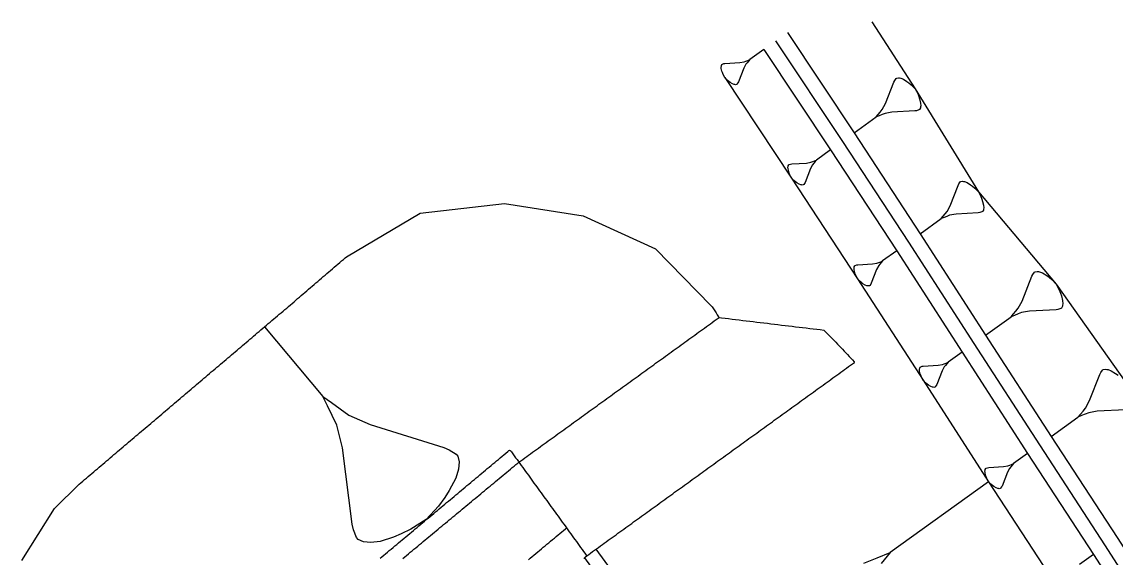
# Model space of a CAD drawing. Extents: x 386889 to 386983, y 803309 to 803473.
# Drawn here: x 386900 to 386945.37, y 803450.93 to 803473.19 of the extents above; entities that cross this region are included whole.
import ezdxf

# ---------------------------------------------------------------- set-up
doc = ezdxf.new("R2010")
doc.units = 0
doc.layers.get('0').update_dxf_attribs({"linetype": 'CONTINUOUS'})

msp = doc.modelspace()

# ---------------------------------------------------------------- linework, layer by layer
at = {"color": 7}
for p, q in [((386930.7692, 803472.049), (386930.1844, 803471.6261)), ((386928.9997, 803471.3291), (386929.0044, 803471.3578)), ((386929.0026, 803471.2548), (386928.9997, 803471.3291)), ((386929.0044, 803471.3578), (386929.009, 803471.3866)), ((386929.009, 803471.3866), (386929.0303, 803471.4275)), ((386929.0303, 803471.4275), (386929.047, 803471.4396)), ((386929.047, 803471.4396), (386929.1092, 803471.4591)), ((386929.1092, 803471.4591), (386929.1547, 803471.4666)), ((386929.1547, 803471.4666), (386929.7657, 803471.5013)), ((386929.7657, 803471.5013), (386929.9477, 803471.5312)), ((386930.0202, 803471.4309), (386929.9349, 803471.2674)), ((386929.9477, 803471.5312), (386930.0266, 803471.5628)), ((386930.075, 803471.496), (386930.0202, 803471.4309)), ((386930.0266, 803471.5628), (386930.1055, 803471.5944)), ((386930.1297, 803471.561), (386930.075, 803471.496)), ((386930.1055, 803471.5944), (386930.1844, 803471.6261)), ((386930.1844, 803471.6261), (386930.1297, 803471.561)), ((386929.0296, 803471.1471), (386929.0026, 803471.2548)), ((386929.0491, 803471.0849), (386929.0296, 803471.1471)), ((386929.0807, 803471.006), (386929.0491, 803471.0849)), ((386929.1486, 803470.8769), (386929.0807, 803471.006)), ((386929.2499, 803470.7721), (386929.1486, 803470.8769)), ((386929.9349, 803471.2674), (386929.7105, 803470.6981)), ((386936.2552, 803470.8397), (386936.2813, 803470.8586)), ((386936.2813, 803470.8586), (386936.3524, 803470.8703)), ((386936.3524, 803470.8703), (386936.3974, 803470.863)), ((386936.3974, 803470.863), (386936.4424, 803470.8558)), ((386936.4424, 803470.8558), (386936.5512, 803470.8153)), ((386929.3149, 803470.7173), (386929.2499, 803470.7721)), ((386929.3679, 803470.6793), (386929.3149, 803470.7173)), ((386929.4617, 803470.6199), (386929.3679, 803470.6793)), ((386929.5314, 803470.5939), (386929.4617, 803470.6199)), ((386929.5602, 803470.5893), (386929.5314, 803470.5939)), ((386929.589, 803470.5847), (386929.5602, 803470.5893)), ((386929.6345, 803470.5922), (386929.589, 803470.5847)), ((386929.6512, 803470.6042), (386929.6345, 803470.5922)), ((386929.6892, 803470.6572), (386929.6512, 803470.6042)), ((386929.7105, 803470.6981), (386929.6892, 803470.6572)), ((386935.812, 803469.8037), (386936.1625, 803470.6932)), ((386936.1625, 803470.6932), (386936.1958, 803470.757)), ((386936.1958, 803470.757), (386936.2552, 803470.8397)), ((386936.5512, 803470.8153), (386936.6978, 803470.7225)), ((386936.6978, 803470.7225), (386936.7805, 803470.6631)), ((386936.7805, 803470.6631), (386936.8821, 803470.5776)), ((386936.8821, 803470.5776), (386937.0403, 803470.4138)), ((386937.0403, 803470.4138), (386937.1463, 803470.2122)), ((386937.1463, 803470.2122), (386937.1958, 803470.0889)), ((386937.1958, 803470.0889), (386937.2263, 803469.9917)), ((386937.2263, 803469.9917), (386937.2685, 803469.8235)), ((386935.5932, 803469.4467), (386935.6787, 803469.5483)), ((386935.6787, 803469.5483), (386935.812, 803469.8037)), ((386937.0308, 803469.4926), (386936.0763, 803469.4383)), ((386937.1018, 803469.5042), (386937.0308, 803469.4926)), ((386937.199, 803469.5348), (386937.1018, 803469.5042)), ((386937.2251, 803469.5536), (386937.199, 803469.5348)), ((386937.2584, 803469.6175), (386937.2251, 803469.5536)), ((386937.2657, 803469.6625), (386937.2584, 803469.6175)), ((386937.2729, 803469.7074), (386937.2657, 803469.6625)), ((386937.2685, 803469.8235), (386937.2729, 803469.7074)), ((386934.5087, 803468.5828), (386935.4222, 803469.2435)), ((386935.4222, 803469.2435), (386935.5077, 803469.3451)), ((386935.5454, 803469.2929), (386935.4222, 803469.2435)), ((386935.5077, 803469.3451), (386935.5932, 803469.4467)), ((386935.6687, 803469.3423), (386935.5454, 803469.2929)), ((386935.792, 803469.3917), (386935.6687, 803469.3423)), ((386936.0763, 803469.4383), (386935.792, 803469.3917)), ((386933.5363, 803467.8796), (386932.9516, 803467.4567)), ((386931.7715, 803467.1885), (386931.7761, 803467.2173)), ((386931.7761, 803467.2173), (386931.7974, 803467.2582)), ((386931.7974, 803467.2582), (386931.8142, 803467.2702)), ((386931.8142, 803467.2702), (386931.8764, 803467.2898)), ((386931.8764, 803467.2898), (386931.9219, 803467.2972)), ((386931.9219, 803467.2972), (386932.5329, 803467.332)), ((386932.5329, 803467.332), (386932.7149, 803467.3618)), ((386932.7873, 803467.2616), (386932.702, 803467.0981)), ((386932.7149, 803467.3618), (386932.7938, 803467.3935)), ((386932.8421, 803467.3266), (386932.7873, 803467.2616)), ((386932.7938, 803467.3935), (386932.8727, 803467.4251)), ((386932.8968, 803467.3917), (386932.8421, 803467.3266)), ((386932.8727, 803467.4251), (386932.9516, 803467.4567)), ((386932.9516, 803467.4567), (386932.8968, 803467.3917)), ((386931.7669, 803467.1597), (386931.7715, 803467.1885)), ((386931.7697, 803467.0854), (386931.7669, 803467.1597)), ((386931.7967, 803466.9777), (386931.7697, 803467.0854)), ((386931.8162, 803466.9155), (386931.7967, 803466.9777)), ((386931.8479, 803466.8366), (386931.8162, 803466.9155)), ((386931.9157, 803466.7076), (386931.8479, 803466.8366)), ((386932.702, 803467.0981), (386932.4777, 803466.5287)), ((386932.017, 803466.6027), (386931.9157, 803466.7076)), ((386932.0821, 803466.548), (386932.017, 803466.6027)), ((386932.135, 803466.5099), (386932.0821, 803466.548)), ((386932.2289, 803466.4506), (386932.135, 803466.5099)), ((386932.2985, 803466.4246), (386932.2289, 803466.4506)), ((386932.3273, 803466.42), (386932.2985, 803466.4246)), ((386932.3561, 803466.4154), (386932.3273, 803466.42)), ((386932.4016, 803466.4228), (386932.3561, 803466.4154)), ((386932.4183, 803466.4349), (386932.4016, 803466.4228)), ((386932.4563, 803466.4878), (386932.4183, 803466.4349)), ((386932.4777, 803466.5287), (386932.4563, 803466.4878)), ((386938.4912, 803465.5575), (386938.825, 803466.4047)), ((386938.825, 803466.4047), (386938.8568, 803466.4656)), ((386938.8568, 803466.4656), (386938.9134, 803466.5444)), ((386938.9134, 803466.5444), (386938.9382, 803466.5623)), ((386938.9382, 803466.5623), (386939.0059, 803466.5734)), ((386939.0059, 803466.5734), (386939.0488, 803466.5666)), ((386939.0488, 803466.5666), (386939.0916, 803466.5597)), ((386939.0916, 803466.5597), (386939.1953, 803466.5211)), ((386939.1953, 803466.5211), (386939.3349, 803466.4327)), ((386939.3349, 803466.4327), (386939.4137, 803466.3761)), ((386939.4137, 803466.3761), (386939.5104, 803466.2947)), ((386939.5104, 803466.2947), (386939.6612, 803466.1386)), ((386939.6612, 803466.1386), (386939.7622, 803465.9466)), ((386939.7622, 803465.9466), (386939.8092, 803465.8292)), ((386938.3642, 803465.3142), (386938.4912, 803465.5575)), ((386939.8092, 803465.8292), (386939.8383, 803465.7366)), ((386939.8383, 803465.7366), (386939.8785, 803465.5764)), ((386939.8758, 803465.423), (386939.8689, 803465.3802)), ((386939.8827, 803465.4659), (386939.8758, 803465.423)), ((386939.8785, 803465.5764), (386939.8827, 803465.4659)), ((386937.2498, 803464.3947), (386938.1199, 803465.0239)), ((386938.1199, 803465.0239), (386938.2013, 803465.1207)), ((386938.2373, 803465.071), (386938.1199, 803465.0239)), ((386938.2013, 803465.1207), (386938.2828, 803465.2175)), ((386938.3547, 803465.118), (386938.2373, 803465.071)), ((386938.2828, 803465.2175), (386938.3642, 803465.3142)), ((386938.4721, 803465.1651), (386938.3547, 803465.118)), ((386938.7429, 803465.2095), (386938.4721, 803465.1651)), ((386939.6521, 803465.2612), (386938.7429, 803465.2095)), ((386939.7198, 803465.2723), (386939.6521, 803465.2612)), ((386939.8123, 803465.3014), (386939.7198, 803465.2723)), ((386939.8372, 803465.3194), (386939.8123, 803465.3014)), ((386939.8689, 803465.3802), (386939.8372, 803465.3194)), ((386936.2774, 803463.6914), (386935.6927, 803463.2685)), ((386934.6629, 803463.1091), (386935.274, 803463.1438)), ((386935.274, 803463.1438), (386935.4559, 803463.1737)), ((386935.4559, 803463.1737), (386935.5349, 803463.2053)), ((386935.5832, 803463.1385), (386935.5284, 803463.0734)), ((386935.5349, 803463.2053), (386935.6138, 803463.2369)), ((386935.6379, 803463.2035), (386935.5832, 803463.1385)), ((386935.6138, 803463.2369), (386935.6927, 803463.2685)), ((386935.6927, 803463.2685), (386935.6379, 803463.2035)), ((386934.508, 803462.9715), (386934.5126, 803463.0003)), ((386934.5108, 803462.8972), (386934.508, 803462.9715)), ((386934.5378, 803462.7895), (386934.5108, 803462.8972)), ((386934.5126, 803463.0003), (386934.5172, 803463.0291)), ((386934.5172, 803463.0291), (386934.5385, 803463.07)), ((386934.5573, 803462.7273), (386934.5378, 803462.7895)), ((386934.5385, 803463.07), (386934.5552, 803463.0821)), ((386934.5552, 803463.0821), (386934.6175, 803463.1016)), ((386934.589, 803462.6484), (386934.5573, 803462.7273)), ((386934.6175, 803463.1016), (386934.6629, 803463.1091)), ((386935.4431, 803462.9099), (386935.2188, 803462.3405)), ((386935.5284, 803463.0734), (386935.4431, 803462.9099)), ((386941.8778, 803462.6286), (386941.9163, 803462.7025)), ((386941.9163, 803462.7025), (386941.9851, 803462.7982)), ((386941.9851, 803462.7982), (386942.0152, 803462.82)), ((386942.0152, 803462.82), (386942.0975, 803462.8335)), ((386942.0975, 803462.8335), (386942.1495, 803462.8251)), ((386942.1495, 803462.8251), (386942.2015, 803462.8168)), ((386942.2015, 803462.8168), (386942.3274, 803462.7699)), ((386942.3274, 803462.7699), (386942.4969, 803462.6626)), ((386934.6568, 803462.5194), (386934.589, 803462.6484)), ((386934.7581, 803462.4145), (386934.6568, 803462.5194)), ((386934.8232, 803462.3598), (386934.7581, 803462.4145)), ((386934.8761, 803462.3217), (386934.8232, 803462.3598)), ((386934.9699, 803462.2624), (386934.8761, 803462.3217)), ((386935.0396, 803462.2364), (386934.9699, 803462.2624)), ((386935.0684, 803462.2318), (386935.0396, 803462.2364)), ((386935.0972, 803462.2272), (386935.0684, 803462.2318)), ((386935.1427, 803462.2346), (386935.0972, 803462.2272)), ((386935.1594, 803462.2467), (386935.1427, 803462.2346)), ((386935.1974, 803462.2997), (386935.1594, 803462.2467)), ((386935.2188, 803462.3405), (386935.1974, 803462.2997)), ((386941.4724, 803461.5998), (386941.8778, 803462.6286)), ((386942.4969, 803462.6626), (386942.5926, 803462.5939)), ((386942.5926, 803462.5939), (386942.7101, 803462.495)), ((386942.7101, 803462.495), (386942.8932, 803462.3055)), ((386942.8932, 803462.3055), (386943.0158, 803462.0723)), ((386943.0158, 803462.0723), (386943.0729, 803461.9297)), ((386943.0729, 803461.9297), (386943.1082, 803461.8173)), ((386943.1082, 803461.8173), (386943.157, 803461.6227)), ((386941.3182, 803461.3044), (386941.4724, 803461.5998)), ((386943.1454, 803461.3844), (386943.1069, 803461.3106)), ((386943.1538, 803461.4365), (386943.1454, 803461.3844)), ((386943.1622, 803461.4885), (386943.1538, 803461.4365)), ((386943.157, 803461.6227), (386943.1622, 803461.4885)), ((386939.9648, 803460.1877), (386941.0214, 803460.9518)), ((386941.0214, 803460.9518), (386941.1204, 803461.0693)), ((386941.164, 803461.009), (386941.0214, 803460.9518)), ((386941.1204, 803461.0693), (386941.2193, 803461.1869)), ((386941.3066, 803461.0661), (386941.164, 803461.009)), ((386941.2193, 803461.1869), (386941.3182, 803461.3044)), ((386941.4492, 803461.1232), (386941.3066, 803461.0661)), ((386941.778, 803461.1772), (386941.4492, 803461.1232)), ((386942.8821, 803461.24), (386941.778, 803461.1772)), ((386942.9643, 803461.2534), (386942.8821, 803461.24)), ((386943.0767, 803461.2887), (386942.9643, 803461.2534)), ((386943.1069, 803461.3106), (386943.0767, 803461.2887)), ((386910.0658, 803460.535), (386912.4849, 803457.6455)), ((386938.3288, 803459.0299), (386938.4077, 803459.0615)), ((386938.4077, 803459.0615), (386938.353, 803458.9965)), ((386938.9925, 803459.4844), (386938.4077, 803459.0615)), ((386937.223, 803458.7645), (386937.2276, 803458.7933)), ((386937.2258, 803458.6902), (386937.223, 803458.7645)), ((386937.2528, 803458.5825), (386937.2258, 803458.6902)), ((386937.2276, 803458.7933), (386937.2323, 803458.8221)), ((386937.2323, 803458.8221), (386937.2536, 803458.863)), ((386937.2536, 803458.863), (386937.2703, 803458.8751)), ((386937.2703, 803458.8751), (386937.3325, 803458.8946)), ((386937.3325, 803458.8946), (386937.378, 803458.9021)), ((386937.378, 803458.9021), (386937.989, 803458.9368)), ((386938.1582, 803458.7029), (386937.9338, 803458.1335)), ((386937.989, 803458.9368), (386938.171, 803458.9667)), ((386938.2435, 803458.8664), (386938.1582, 803458.7029)), ((386938.171, 803458.9667), (386938.2499, 803458.9983)), ((386938.2982, 803458.9314), (386938.2435, 803458.8664)), ((386938.2499, 803458.9983), (386938.3288, 803459.0299)), ((386938.353, 803458.9965), (386938.2982, 803458.9314)), ((386944.6988, 803458.5585), (386944.7395, 803458.6366)), ((386944.7395, 803458.6366), (386944.8122, 803458.7377)), ((386944.8122, 803458.7377), (386944.8441, 803458.7608)), ((386944.8441, 803458.7608), (386944.931, 803458.7751)), ((386944.931, 803458.7751), (386944.986, 803458.7662)), ((386944.986, 803458.7662), (386945.041, 803458.7574)), ((386945.041, 803458.7574), (386945.174, 803458.7078)), ((386945.174, 803458.7078), (386945.3532, 803458.5944)), ((386945.3532, 803458.5944), (386945.4544, 803458.5218)), ((386937.2724, 803458.5203), (386937.2528, 803458.5825)), ((386937.304, 803458.4414), (386937.2724, 803458.5203)), ((386937.3719, 803458.3124), (386937.304, 803458.4414)), ((386937.4732, 803458.2075), (386937.3719, 803458.3124)), ((386937.5382, 803458.1528), (386937.4732, 803458.2075)), ((386937.5912, 803458.1147), (386937.5382, 803458.1528)), ((386944.2703, 803457.471), (386944.6988, 803458.5585)), ((386937.685, 803458.0554), (386937.5912, 803458.1147)), ((386937.7547, 803458.0294), (386937.685, 803458.0554)), ((386937.7834, 803458.0248), (386937.7547, 803458.0294)), ((386937.8122, 803458.0202), (386937.7834, 803458.0248)), ((386937.8577, 803458.0276), (386937.8122, 803458.0202)), ((386937.8744, 803458.0397), (386937.8577, 803458.0276)), ((386937.9125, 803458.0927), (386937.8744, 803458.0397)), ((386937.9338, 803458.1335), (386937.9125, 803458.0927)), ((386912.4849, 803457.6455), (386912.844, 803457.3844)), ((386912.6789, 803457.2462), (386912.4849, 803457.6455)), ((386912.8728, 803456.8469), (386912.6789, 803457.2462)), ((386912.844, 803457.3844), (386913.203, 803457.1233)), ((386944.1073, 803457.1588), (386944.2703, 803457.471)), ((386913.0667, 803456.4475), (386912.8728, 803456.8469)), ((386913.203, 803457.1233), (386913.562, 803456.8622)), ((386913.562, 803456.8622), (386914.4452, 803456.4783)), ((386942.6768, 803455.9784), (386943.7936, 803456.7861)), ((386943.7936, 803456.7861), (386943.8982, 803456.9103)), ((386943.9443, 803456.8465), (386943.7936, 803456.7861)), ((386943.8982, 803456.9103), (386944.0028, 803457.0346)), ((386944.0951, 803456.9069), (386943.9443, 803456.8465)), ((386944.0028, 803457.0346), (386944.1073, 803457.1588)), ((386944.2458, 803456.9673), (386944.0951, 803456.9069)), ((386944.5934, 803457.0243), (386944.2458, 803456.9673)), ((386945.7603, 803457.0907), (386944.5934, 803457.0243)), ((386913.2894, 803455.5106), (386913.0667, 803456.4475)), ((386914.4452, 803456.4783), (386917.4941, 803455.5203)), ((386913.6965, 803452.3408), (386913.2894, 803455.5106)), ((386917.4941, 803455.5203), (386917.7149, 803455.4243)), ((386917.7149, 803455.4243), (386918.0048, 803455.2457)), ((386918.0048, 803455.2457), (386918.0739, 803455.1632)), ((386918.0739, 803455.1632), (386918.1296, 803454.929)), ((386941.7044, 803455.2752), (386941.1197, 803454.8523)), ((386918.1027, 803454.6256), (386917.9933, 803454.2531)), ((386918.1162, 803454.7773), (386918.1027, 803454.6256)), ((386918.1296, 803454.929), (386918.1162, 803454.7773)), ((386939.935, 803454.5553), (386939.9396, 803454.5841)), ((386939.9378, 803454.481), (386939.935, 803454.5553)), ((386939.9396, 803454.5841), (386939.9442, 803454.6129)), ((386939.9442, 803454.6129), (386939.9656, 803454.6537)), ((386939.9656, 803454.6537), (386939.9823, 803454.6658)), ((386939.9823, 803454.6658), (386940.0445, 803454.6854)), ((386940.0445, 803454.6854), (386940.09, 803454.6928)), ((386940.09, 803454.6928), (386940.701, 803454.7276)), ((386940.701, 803454.7276), (386940.883, 803454.7574)), ((386940.9555, 803454.6572), (386940.8701, 803454.4937)), ((386940.883, 803454.7574), (386940.9619, 803454.789)), ((386941.0102, 803454.7222), (386940.9555, 803454.6572)), ((386940.9619, 803454.789), (386941.0408, 803454.8207)), ((386941.0649, 803454.7872), (386941.0102, 803454.7222)), ((386941.0408, 803454.8207), (386941.1197, 803454.8523)), ((386941.1197, 803454.8523), (386941.0649, 803454.7872)), ((386917.9933, 803454.2531), (386917.7188, 803453.7424)), ((386940.0838, 803454.1031), (386936.0105, 803451.1572)), ((386939.9648, 803454.3733), (386939.9378, 803454.481)), ((386939.9843, 803454.3111), (386939.9648, 803454.3733)), ((386940.016, 803454.2322), (386939.9843, 803454.3111)), ((386940.0838, 803454.1031), (386940.016, 803454.2322)), ((386940.1851, 803453.9983), (386940.0838, 803454.1031)), ((386940.8701, 803454.4937), (386940.6458, 803453.9243)), ((386917.7188, 803453.7424), (386917.5402, 803453.4525)), ((386940.2502, 803453.9435), (386940.1851, 803453.9983)), ((386940.3031, 803453.9055), (386940.2502, 803453.9435)), ((386940.397, 803453.8461), (386940.3031, 803453.9055)), ((386940.4666, 803453.8202), (386940.397, 803453.8461)), ((386940.4954, 803453.8155), (386940.4666, 803453.8202)), ((386940.5242, 803453.8109), (386940.4954, 803453.8155)), ((386940.5697, 803453.8184), (386940.5242, 803453.8109)), ((386940.5864, 803453.8305), (386940.5697, 803453.8184)), ((386940.6244, 803453.8834), (386940.5864, 803453.8305)), ((386940.6458, 803453.9243), (386940.6244, 803453.8834)), ((386917.5402, 803453.4525), (386917.2791, 803453.0935)), ((386917.2791, 803453.0935), (386916.7703, 803452.5271)), ((386913.7522, 803452.1066), (386913.6965, 803452.3408)), ((386916.7703, 803452.5271), (386916.1233, 803452.1258)), ((386913.877, 803451.7898), (386913.7522, 803452.1066)), ((386913.9461, 803451.7072), (386913.877, 803451.7898)), ((386915.4072, 803451.8071), (386914.8562, 803451.6266)), ((386915.724, 803451.9319), (386915.4072, 803451.8071)), ((386916.1233, 803452.1258), (386915.724, 803451.9319)), ((386914.1669, 803451.6112), (386913.9461, 803451.7072)), ((386914.3186, 803451.5978), (386914.1669, 803451.6112)), ((386914.4703, 803451.5843), (386914.3186, 803451.5978)), ((386914.8562, 803451.6266), (386914.4703, 803451.5843)), ((386934.9111, 803450.7167), (386935.4608, 803450.937)), ((386935.4608, 803450.937), (386936.0105, 803451.1572)), ((386936.0105, 803451.1572), (386935.6292, 803450.7042)), ((386944.4394, 803451.0826), (386943.8546, 803450.6597))]:
    msp.add_line(p, q, dxfattribs=at)
at = {"color": 7, "linetype": 'CONTINUOUS'}
for points in [[(386935.2443, 803473.1921), (386937.0403, 803470.4138), (386939.6612, 803466.1386), (386942.8932, 803462.3055), (386945.772, 803458.2169), (386948.516, 803454.0308), (386951.3004, 803449.874), (386953.9498, 803445.6195), (386956.6078, 803441.3712), (386959.3082, 803437.1536), (386959.716, 803436.4191), (386962.0863, 803432.0152), (386964.9407, 803426.7811), (386967.0312, 803421.1313), (386968.636, 803415.3016), (386970.9662, 803409.9348), (386972.8986, 803404.41), (386973.7204, 803400)], [(386931.2554, 803472.4006), (386934.0225, 803468.2312), (386936.7636, 803464.043), (386939.4787, 803459.836), (386942.1906, 803455.6268), (386944.9256, 803451.4342), (386947.6344, 803447.2227), (386950.3173, 803442.9924), (386952.9741, 803438.7432), (386955.6049, 803434.4753), (386956.0412, 803433.7614), (386958.5451, 803429.606), (386961.3532, 803424.5173), (386963.8781, 803419.2904), (386966.1836, 803413.981), (386968.2666, 803408.5991), (386970.1244, 803403.1545), (386971.06, 803400)], [(386930.7692, 803472.049), (386933.5363, 803467.8796), (386936.2774, 803463.6914), (386938.9925, 803459.4844), (386941.7044, 803455.2752), (386944.4394, 803451.0825), (386947.1483, 803446.8711), (386949.8311, 803442.6408), (386952.4879, 803438.3916), (386955.1187, 803434.1237), (386955.5551, 803433.4098), (386958.049, 803429.2685), (386960.8458, 803424.1971), (386963.3599, 803418.9879), (386965.6553, 803413.6966), (386967.7288, 803408.333), (386969.5778, 803402.9071), (386970.4386, 803400)], [(386900, 803450.8323), (386901.3461, 803452.9933), (386902.374, 803453.9995), (386902.4449, 803454.0598), (386902.5211, 803454.1246), (386902.5973, 803454.1893), (386902.6735, 803454.2541), (386902.7498, 803454.3188), (386902.826, 803454.3836), (386902.9022, 803454.4483), (386902.9784, 803454.5131), (386903.0546, 803454.5778), (386903.1308, 803454.6426), (386903.207, 803454.7073), (386903.2832, 803454.7721), (386903.3594, 803454.8368), (386903.4356, 803454.9016), (386903.5118, 803454.9663), (386903.588, 803455.0311), (386903.6643, 803455.0958), (386903.7405, 803455.1606), (386903.8167, 803455.2253), (386903.8929, 803455.2901), (386903.9691, 803455.3549), (386904.0453, 803455.4196), (386904.1215, 803455.4844), (386904.1977, 803455.5491), (386904.2739, 803455.6139), (386904.3501, 803455.6786), (386904.4263, 803455.7434), (386904.5025, 803455.8081), (386904.5788, 803455.8729), (386904.655, 803455.9376), (386904.7312, 803456.0024), (386904.8074, 803456.0671), (386904.8836, 803456.1319), (386904.9598, 803456.1966), (386905.036, 803456.2614), (386905.1122, 803456.3261), (386905.1884, 803456.3909), (386905.2646, 803456.4556), (386905.3408, 803456.5204), (386905.417, 803456.5851), (386905.4933, 803456.6499), (386905.5695, 803456.7146), (386905.6457, 803456.7794), (386905.7219, 803456.8441), (386905.7981, 803456.9089), (386905.8743, 803456.9736), (386905.9505, 803457.0384), (386906.0267, 803457.1032), (386906.1029, 803457.1679), (386906.1791, 803457.2327), (386906.2553, 803457.2974), (386906.3315, 803457.3622), (386906.4078, 803457.4269), (386906.484, 803457.4917), (386906.5602, 803457.5564), (386906.6364, 803457.6212), (386906.7126, 803457.6859), (386906.7888, 803457.7507), (386906.865, 803457.8154), (386906.9412, 803457.8802), (386907.0174, 803457.9449), (386907.0936, 803458.0097), (386907.1698, 803458.0744), (386907.246, 803458.1392), (386907.3223, 803458.2039), (386907.3985, 803458.2687), (386907.4747, 803458.3334), (386907.5509, 803458.3982), (386907.6271, 803458.4629), (386907.7033, 803458.5277), (386907.7795, 803458.5924), (386907.8557, 803458.6572), (386907.9319, 803458.722), (386908.0081, 803458.7867), (386908.0843, 803458.8515), (386908.1605, 803458.9162), (386908.2368, 803458.981), (386908.313, 803459.0457), (386908.3892, 803459.1105), (386908.4654, 803459.1752), (386908.5416, 803459.24), (386908.6178, 803459.3047), (386908.694, 803459.3695), (386908.7702, 803459.4342), (386908.8464, 803459.499), (386908.9226, 803459.5637), (386908.9988, 803459.6285), (386909.0751, 803459.6932), (386909.1513, 803459.758), (386909.2275, 803459.8227), (386909.3037, 803459.8875), (386909.3799, 803459.9522), (386909.4561, 803460.017), (386909.5323, 803460.0817), (386909.6085, 803460.1465), (386909.6847, 803460.2112), (386909.7609, 803460.276), (386909.8371, 803460.3407), (386909.9133, 803460.4055), (386909.9896, 803460.4703), (386910.0658, 803460.535), (386910.142, 803460.5998), (386910.2182, 803460.6645), (386910.2944, 803460.7293), (386910.3706, 803460.794), (386910.4468, 803460.8588), (386910.523, 803460.9235), (386910.5992, 803460.9883), (386910.6754, 803461.053), (386910.7516, 803461.1178), (386910.8278, 803461.1825), (386910.9041, 803461.2473), (386910.9803, 803461.312), (386911.0565, 803461.3768), (386911.1324, 803461.4419), (386911.2082, 803461.5071), (386911.2841, 803461.5723), (386911.3599, 803461.6375), (386911.4357, 803461.7027), (386911.5116, 803461.7679), (386911.5874, 803461.8331), (386911.6632, 803461.8983), (386911.7391, 803461.9635), (386911.8149, 803462.0287), (386911.8907, 803462.0939), (386911.9666, 803462.1591), (386912.0424, 803462.2243), (386912.1182, 803462.2895), (386912.1941, 803462.3547), (386912.2699, 803462.4199), (386912.3457, 803462.4851), (386912.4216, 803462.5503), (386912.4974, 803462.6155), (386912.5732, 803462.6807), (386912.6491, 803462.7459), (386912.7249, 803462.8111), (386912.8007, 803462.8763), (386912.8766, 803462.9415), (386912.9524, 803463.0067), (386913.0282, 803463.0719), (386913.1041, 803463.1371), (386913.1799, 803463.2023), (386913.2557, 803463.2675), (386913.3316, 803463.3327), (386913.4074, 803463.3979), (386913.4576, 803463.441), (386916.5146, 803465.2569), (386920.017, 803465.6566), (386923.2679, 803465.1434), (386926.2745, 803463.7757), (386928.5886, 803461.4051), (386928.6174, 803461.3621), (386928.6731, 803461.2789), (386928.7286, 803461.1957), (386928.7832, 803461.1118), (386928.8378, 803461.0278), (386928.8923, 803460.9439), (386928.9087, 803460.9187), (386929.0111, 803460.9064), (386929.1574, 803460.8888), (386929.3038, 803460.8712), (386929.4501, 803460.8537), (386929.5964, 803460.8361), (386929.7427, 803460.8185), (386929.889, 803460.801), (386930.0353, 803460.7834), (386930.1817, 803460.7658), (386930.328, 803460.7482), (386930.4743, 803460.7307), (386930.6206, 803460.7131), (386930.7669, 803460.6955), (386930.9133, 803460.6779), (386931.0596, 803460.6604), (386931.2059, 803460.6428), (386931.3522, 803460.6252), (386931.4985, 803460.6077), (386931.6448, 803460.5901), (386931.7912, 803460.5725), (386931.9375, 803460.5549), (386932.0838, 803460.5374), (386932.2302, 803460.5199), (386932.3764, 803460.5022), (386932.5227, 803460.4847), (386932.6691, 803460.4671), (386932.8154, 803460.4495), (386932.9617, 803460.4319), (386933.108, 803460.4144), (386933.2543, 803460.3968), (386933.3254, 803460.3248), (386933.3964, 803460.2527), (386933.4671, 803460.1805), (386933.5377, 803460.1081), (386933.6082, 803460.0357), (386933.6784, 803459.9631), (386933.7486, 803459.8904), (386933.8186, 803459.8176), (386933.8884, 803459.7447), (386933.9581, 803459.6717), (386934.0276, 803459.5986), (386934.097, 803459.5254), (386934.1663, 803459.4521), (386934.2355, 803459.3786), (386934.3045, 803459.3051), (386934.3733, 803459.2315), (386934.4421, 803459.1579), (386934.5107, 803459.0841), (386934.5317, 803459.0615)], [(386920.6084, 803454.9138), (386920.6894, 803454.9724), (386920.7704, 803455.031), (386920.8514, 803455.0896), (386920.9325, 803455.1483), (386921.0135, 803455.2069), (386921.0945, 803455.2655), (386921.1756, 803455.3241), (386921.2566, 803455.3827), (386921.3376, 803455.4414), (386921.4186, 803455.5), (386921.4997, 803455.5586), (386921.5807, 803455.6172), (386921.6617, 803455.6758), (386921.7428, 803455.7345), (386921.8238, 803455.7931), (386921.9048, 803455.8517), (386921.9858, 803455.9103), (386922.0669, 803455.9689), (386922.1479, 803456.0276), (386922.2289, 803456.0862), (386922.3099, 803456.1448), (386922.391, 803456.2034), (386922.472, 803456.262), (386922.553, 803456.3207), (386922.6341, 803456.3793), (386922.7151, 803456.4379), (386922.7961, 803456.4965), (386922.8771, 803456.5551), (386922.9582, 803456.6138), (386923.0392, 803456.6724), (386923.1202, 803456.731), (386923.2013, 803456.7896), (386923.2823, 803456.8482), (386923.3633, 803456.9069), (386923.4443, 803456.9655), (386923.5254, 803457.0241), (386923.6064, 803457.0827), (386923.6874, 803457.1413), (386923.7685, 803457.2), (386923.8495, 803457.2586), (386923.9305, 803457.3172), (386924.0115, 803457.3758), (386924.0926, 803457.4344), (386924.1736, 803457.4931), (386924.2546, 803457.5517), (386924.3357, 803457.6103), (386924.4167, 803457.6689), (386924.4977, 803457.7275), (386924.5787, 803457.7862), (386924.6598, 803457.8448), (386924.7408, 803457.9034), (386924.8218, 803457.962), (386924.9029, 803458.0206), (386924.9839, 803458.0793), (386925.0649, 803458.1379), (386925.1459, 803458.1965), (386925.227, 803458.2551), (386925.308, 803458.3137), (386925.389, 803458.3724), (386925.4701, 803458.431), (386925.5511, 803458.4896), (386925.6321, 803458.5482), (386925.7131, 803458.6069), (386925.7942, 803458.6655), (386925.8752, 803458.7241), (386925.9562, 803458.7827), (386926.0373, 803458.8413), (386926.1183, 803458.9), (386926.1993, 803458.9586), (386926.2803, 803459.0172), (386926.3614, 803459.0758), (386926.4424, 803459.1344), (386926.5234, 803459.1931), (386926.6045, 803459.2517), (386926.6855, 803459.3103), (386926.7665, 803459.3689), (386926.8475, 803459.4275), (386926.9286, 803459.4862), (386927.0096, 803459.5448), (386927.0906, 803459.6034), (386927.1717, 803459.662), (386927.2527, 803459.7206), (386927.3337, 803459.7793), (386927.4147, 803459.8379), (386927.4958, 803459.8965), (386927.5768, 803459.9551), (386927.6578, 803460.0137), (386927.7389, 803460.0724), (386927.8199, 803460.131), (386927.9009, 803460.1896), (386927.9819, 803460.2482), (386928.063, 803460.3068), (386928.144, 803460.3655), (386928.225, 803460.4241), (386928.3061, 803460.4827), (386928.3871, 803460.5413), (386928.4681, 803460.5999), (386928.5491, 803460.6586), (386928.6302, 803460.7172), (386928.7112, 803460.7758), (386928.7922, 803460.8344), (386928.8733, 803460.893), (386928.9087, 803460.9187)], [(386923.4222, 803451.0243), (386923.5032, 803451.0829), (386923.5843, 803451.1415), (386923.6653, 803451.2002), (386923.7463, 803451.2588), (386923.8273, 803451.3174), (386923.9084, 803451.376), (386923.9894, 803451.4346), (386924.0704, 803451.4933), (386924.1514, 803451.5519), (386924.2325, 803451.6105), (386924.3135, 803451.6691), (386924.3945, 803451.7277), (386924.4755, 803451.7863), (386924.5566, 803451.845), (386924.6376, 803451.9036), (386924.7186, 803451.9622), (386924.7997, 803452.0208), (386924.8807, 803452.0794), (386924.9617, 803452.1381), (386925.0427, 803452.1967), (386925.1238, 803452.2553), (386925.2048, 803452.3139), (386925.2858, 803452.3725), (386925.3668, 803452.4312), (386925.4479, 803452.4898), (386925.5289, 803452.5484), (386925.6099, 803452.607), (386925.6909, 803452.6656), (386925.772, 803452.7242), (386925.853, 803452.7829), (386925.934, 803452.8415), (386926.015, 803452.9001), (386926.0961, 803452.9587), (386926.1771, 803453.0173), (386926.2581, 803453.076), (386926.3392, 803453.1346), (386926.4202, 803453.1932), (386926.5012, 803453.2518), (386926.5822, 803453.3104), (386926.6633, 803453.3691), (386926.7443, 803453.4277), (386926.8253, 803453.4863), (386926.9063, 803453.5449), (386926.9874, 803453.6035), (386927.0684, 803453.6621), (386927.1494, 803453.7208), (386927.2304, 803453.7794), (386927.3115, 803453.838), (386927.3925, 803453.8966), (386927.4735, 803453.9552), (386927.5546, 803454.0139), (386927.6356, 803454.0725), (386927.7166, 803454.1311), (386927.7976, 803454.1897), (386927.8787, 803454.2483), (386927.9597, 803454.307), (386928.0407, 803454.3656), (386928.1217, 803454.4242), (386928.2028, 803454.4828), (386928.2838, 803454.5414), (386928.3648, 803454.6), (386928.4458, 803454.6587), (386928.5269, 803454.7173), (386928.6079, 803454.7759), (386928.6889, 803454.8345), (386928.7699, 803454.8931), (386928.851, 803454.9518), (386928.932, 803455.0104), (386929.013, 803455.069), (386929.0941, 803455.1276), (386929.1751, 803455.1862), (386929.2561, 803455.2449), (386929.3371, 803455.3035), (386929.4182, 803455.3621), (386929.4992, 803455.4207), (386929.5802, 803455.4793), (386929.6612, 803455.5379), (386929.7423, 803455.5966), (386929.8233, 803455.6552), (386929.9043, 803455.7138), (386929.9853, 803455.7724), (386930.0664, 803455.831), (386930.1474, 803455.8897), (386930.2284, 803455.9483), (386930.3095, 803456.0069), (386930.3905, 803456.0655), (386930.4715, 803456.1241), (386930.5525, 803456.1828), (386930.6336, 803456.2414), (386930.7146, 803456.3), (386930.7956, 803456.3586), (386930.8766, 803456.4172), (386930.9577, 803456.4758), (386931.0387, 803456.5345), (386931.1197, 803456.5931), (386931.2007, 803456.6517), (386931.2818, 803456.7103), (386931.3628, 803456.7689), (386931.4438, 803456.8276), (386931.5249, 803456.8862), (386931.6059, 803456.9448), (386931.6869, 803457.0034), (386931.7679, 803457.062), (386931.849, 803457.1207), (386931.93, 803457.1793), (386932.011, 803457.2379), (386932.092, 803457.2965), (386932.1731, 803457.3551), (386932.2541, 803457.4137), (386932.3351, 803457.4724), (386932.4161, 803457.531), (386932.4972, 803457.5896), (386932.5782, 803457.6482), (386932.6592, 803457.7068), (386932.7402, 803457.7655), (386932.8213, 803457.8241), (386932.9023, 803457.8827), (386932.9833, 803457.9413), (386933.0644, 803457.9999), (386933.1454, 803458.0586), (386933.2264, 803458.1172), (386933.3074, 803458.1758), (386933.3885, 803458.2344), (386933.4695, 803458.293), (386933.5505, 803458.3516), (386933.6315, 803458.4103), (386933.7126, 803458.4689), (386933.7936, 803458.5275), (386933.8746, 803458.5861), (386933.9556, 803458.6447), (386934.0367, 803458.7034), (386934.1177, 803458.762), (386934.1987, 803458.8206), (386934.2798, 803458.8792), (386934.3608, 803458.9378), (386934.4418, 803458.9965), (386934.5228, 803459.0551), (386934.5317, 803459.0615)], [(386915.7968, 803450.917), (386915.8738, 803450.9809), (386915.9507, 803451.0448), (386916.0276, 803451.1087), (386916.1045, 803451.1726), (386916.1815, 803451.2365), (386916.2584, 803451.3004), (386916.3353, 803451.3643), (386916.4122, 803451.4282), (386916.4892, 803451.4921), (386916.5661, 803451.556), (386916.643, 803451.6199), (386916.72, 803451.6838), (386916.7969, 803451.7477), (386916.8738, 803451.8116), (386916.9507, 803451.8755), (386917.0277, 803451.9394), (386917.1046, 803452.0033), (386917.1815, 803452.0672), (386917.2585, 803452.1311), (386917.3354, 803452.195), (386917.4123, 803452.2589), (386917.4892, 803452.3228), (386917.5662, 803452.3867), (386917.6431, 803452.4506), (386917.72, 803452.5145), (386917.797, 803452.5784), (386917.8739, 803452.6423), (386917.9508, 803452.7062), (386918.0277, 803452.7701), (386918.1047, 803452.834), (386918.1816, 803452.8979), (386918.2585, 803452.9618), (386918.3354, 803453.0257), (386918.4124, 803453.0896), (386918.4893, 803453.1535), (386918.5662, 803453.2174), (386918.6432, 803453.2813), (386918.7201, 803453.3452), (386918.797, 803453.4091), (386918.8739, 803453.473), (386918.9509, 803453.5369), (386919.0278, 803453.6009), (386919.1047, 803453.6648), (386919.1817, 803453.7287), (386919.2586, 803453.7926), (386919.3355, 803453.8565), (386919.4124, 803453.9204), (386919.4894, 803453.9843), (386919.5663, 803454.0482), (386919.6432, 803454.1121), (386919.7201, 803454.176), (386919.7971, 803454.2399), (386919.874, 803454.3038), (386919.9509, 803454.3677), (386920.0279, 803454.4316), (386920.1048, 803454.4955), (386920.1817, 803454.5594), (386920.2586, 803454.6233), (386920.3356, 803454.6872), (386920.4125, 803454.7511), (386920.4894, 803454.815), (386920.5664, 803454.8789), (386920.6084, 803454.9138)], [(386940.0838, 803454.1031), (386942.8188, 803449.9105), (386945.5277, 803445.699), (386948.2105, 803441.4687), (386950.8673, 803437.2196), (386953.4981, 803432.9516), (386953.9345, 803432.2378), (386956.3954, 803428.1435), (386959.1544, 803423.1298), (386961.6327, 803417.9795), (386963.8944, 803412.7483), (386965.9362, 803407.446), (386967.7557, 803402.0825), (386968.369, 803400)], [(386921.0042, 803450.8659), (386921.081, 803450.93), (386921.1578, 803450.9941), (386921.2346, 803451.0581), (386921.3114, 803451.1222), (386921.3882, 803451.1862), (386921.465, 803451.2503), (386921.5418, 803451.3143), (386921.6186, 803451.3784), (386921.6954, 803451.4425), (386921.7722, 803451.5065), (386921.849, 803451.5706), (386921.9258, 803451.6346), (386922.0026, 803451.6987), (386922.0794, 803451.7628), (386922.1562, 803451.8268), (386922.233, 803451.8909), (386922.3098, 803451.9549), (386922.3866, 803452.019), (386922.4634, 803452.0831), (386922.5402, 803452.1471), (386922.5837, 803452.1834)], [(386923.2986, 803450.9202), (386923.325, 803450.9425), (386923.3751, 803450.9846), (386923.4225, 803451.0246)]]:
    msp.add_lwpolyline(points, dxfattribs=at)
at = {"color": 1, "linetype": 'CONTINUOUS'}
for points in [[(386931.7416, 803472.7522), (386934.5087, 803468.5828), (386937.2498, 803464.3947), (386939.9648, 803460.1876), (386942.6768, 803455.9784), (386945.4117, 803451.7858), (386948.1206, 803447.5743), (386950.8035, 803443.344), (386953.4603, 803439.0949), (386956.091, 803434.8269), (386956.5274, 803434.113), (386959.0412, 803429.9435), (386961.8606, 803424.8375), (386964.3962, 803419.5929), (386966.7119, 803414.2655), (386968.8044, 803408.8651), (386970.671, 803403.4019), (386971.6816, 803400)], [(386929.1486, 803470.8769), (386931.9157, 803466.7076), (386934.6568, 803462.5194), (386937.3719, 803458.3124), (386940.0838, 803454.1031)], [(386923.325, 803450.9425), (386924.6494, 803449.1113), (386927.5795, 803445.0598), (386930.5096, 803441.0083), (386933.4397, 803436.9568), (386936.3698, 803432.9053), (386939.2999, 803428.8538), (386942.23, 803424.8024), (386942.7188, 803424.1264), (386945.2299, 803420.5472), (386948.1065, 803416.1582), (386950.83, 803411.6726), (386953.3973, 803407.0958), (386955.8053, 803402.4332), (386956.9575, 803400)], [(386923.8057, 803451.3017), (386925.1356, 803449.4629), (386928.0657, 803445.4114), (386930.9958, 803441.3599), (386933.9259, 803437.3084), (386936.856, 803433.2569), (386939.7861, 803429.2055), (386942.7162, 803425.154), (386943.205, 803424.478), (386945.726, 803420.8847), (386948.6139, 803416.4784), (386951.3482, 803411.9751), (386953.9256, 803407.3803), (386956.3431, 803402.6993), (386957.6213, 803400)]]:
    msp.add_lwpolyline(points, dxfattribs=at)
at = {"color": 3, "linetype": 'CONTINUOUS'}
msp.add_lwpolyline([(386914.8535, 803450.9222), (386914.9302, 803450.9864), (386915.0068, 803451.0506), (386915.0835, 803451.1148), (386915.1602, 803451.179), (386915.2369, 803451.2432), (386915.3135, 803451.3074), (386915.3902, 803451.3716), (386915.4669, 803451.4358), (386915.5435, 803451.5), (386915.6202, 803451.5642), (386915.6969, 803451.6283), (386915.7736, 803451.6925), (386915.8502, 803451.7567), (386915.9269, 803451.8209), (386916.0036, 803451.8851), (386916.0803, 803451.9493), (386916.1569, 803452.0135), (386916.2336, 803452.0777), (386916.3103, 803452.1419), (386916.387, 803452.2061), (386916.4636, 803452.2703), (386916.5403, 803452.3345), (386916.617, 803452.3987), (386916.6937, 803452.4629), (386916.7703, 803452.5271), (386916.847, 803452.5913), (386916.9237, 803452.6555), (386917.0004, 803452.7197), (386917.077, 803452.7839), (386917.1537, 803452.8481), (386917.2304, 803452.9123), (386917.3071, 803452.9764), (386917.3837, 803453.0406), (386917.4604, 803453.1048), (386917.5371, 803453.169), (386917.6138, 803453.2332), (386917.6904, 803453.2974), (386917.7671, 803453.3616), (386917.8438, 803453.4258), (386917.9205, 803453.49), (386917.9971, 803453.5542), (386918.0738, 803453.6184), (386918.1505, 803453.6826), (386918.2272, 803453.7468), (386918.3038, 803453.811), (386918.3805, 803453.8752), (386918.4572, 803453.9394), (386918.5339, 803454.0036), (386918.6105, 803454.0678), (386918.6872, 803454.132), (386918.7639, 803454.1962), (386918.8406, 803454.2604), (386918.9172, 803454.3245), (386918.9939, 803454.3887), (386919.0706, 803454.4529), (386919.1472, 803454.5171), (386919.2239, 803454.5813), (386919.3006, 803454.6455), (386919.3773, 803454.7097), (386919.4539, 803454.7739), (386919.5306, 803454.8381), (386919.6073, 803454.9023), (386919.684, 803454.9665), (386919.7606, 803455.0307), (386919.8373, 803455.0949), (386919.914, 803455.1591), (386919.9907, 803455.2233), (386920.0673, 803455.2875), (386920.144, 803455.3517), (386920.1947, 803455.3941), (386920.2093, 803455.4026), (386920.2258, 803455.4058), (386920.2417, 803455.4036), (386920.256, 803455.3964), (386920.2674, 803455.3851), (386920.2977, 803455.3432), (386920.3563, 803455.2622), (386920.4149, 803455.1811), (386920.4735, 803455.1001), (386920.5322, 803455.0191), (386920.5908, 803454.9381), (386920.6084, 803454.9138), (386920.6494, 803454.8571), (386920.708, 803454.776), (386920.7666, 803454.695), (386920.8252, 803454.614), (386920.8838, 803454.533), (386920.9425, 803454.452), (386921.0011, 803454.3709), (386921.0597, 803454.2899), (386921.1183, 803454.2089), (386921.1769, 803454.1279), (386921.2355, 803454.0469), (386921.2941, 803453.9658), (386921.3528, 803453.8848), (386921.4114, 803453.8038), (386921.47, 803453.7228), (386921.5286, 803453.6418), (386921.5872, 803453.5607), (386921.6458, 803453.4797), (386921.7044, 803453.3987), (386921.7631, 803453.3177), (386921.8217, 803453.2366), (386921.8803, 803453.1556), (386921.9389, 803453.0746), (386921.9975, 803452.9936), (386922.0561, 803452.9126), (386922.1147, 803452.8315), (386922.1734, 803452.7505), (386922.232, 803452.6695), (386922.2906, 803452.5885), (386922.3492, 803452.5075), (386922.4078, 803452.4264), (386922.4664, 803452.3454), (386922.525, 803452.2644), (386922.5837, 803452.1834), (386922.6423, 803452.1024), (386922.7009, 803452.0213), (386922.7595, 803451.9403), (386922.8181, 803451.8593), (386922.8767, 803451.7783), (386922.9353, 803451.6973), (386922.994, 803451.6162), (386923.0526, 803451.5352), (386923.1112, 803451.4542), (386923.1698, 803451.3732), (386923.2284, 803451.2922), (386923.287, 803451.2111), (386923.3456, 803451.1301), (386923.4043, 803451.0491), (386923.4222, 803451.0243)], dxfattribs=at)

doc.saveas('drawing.dxf')
